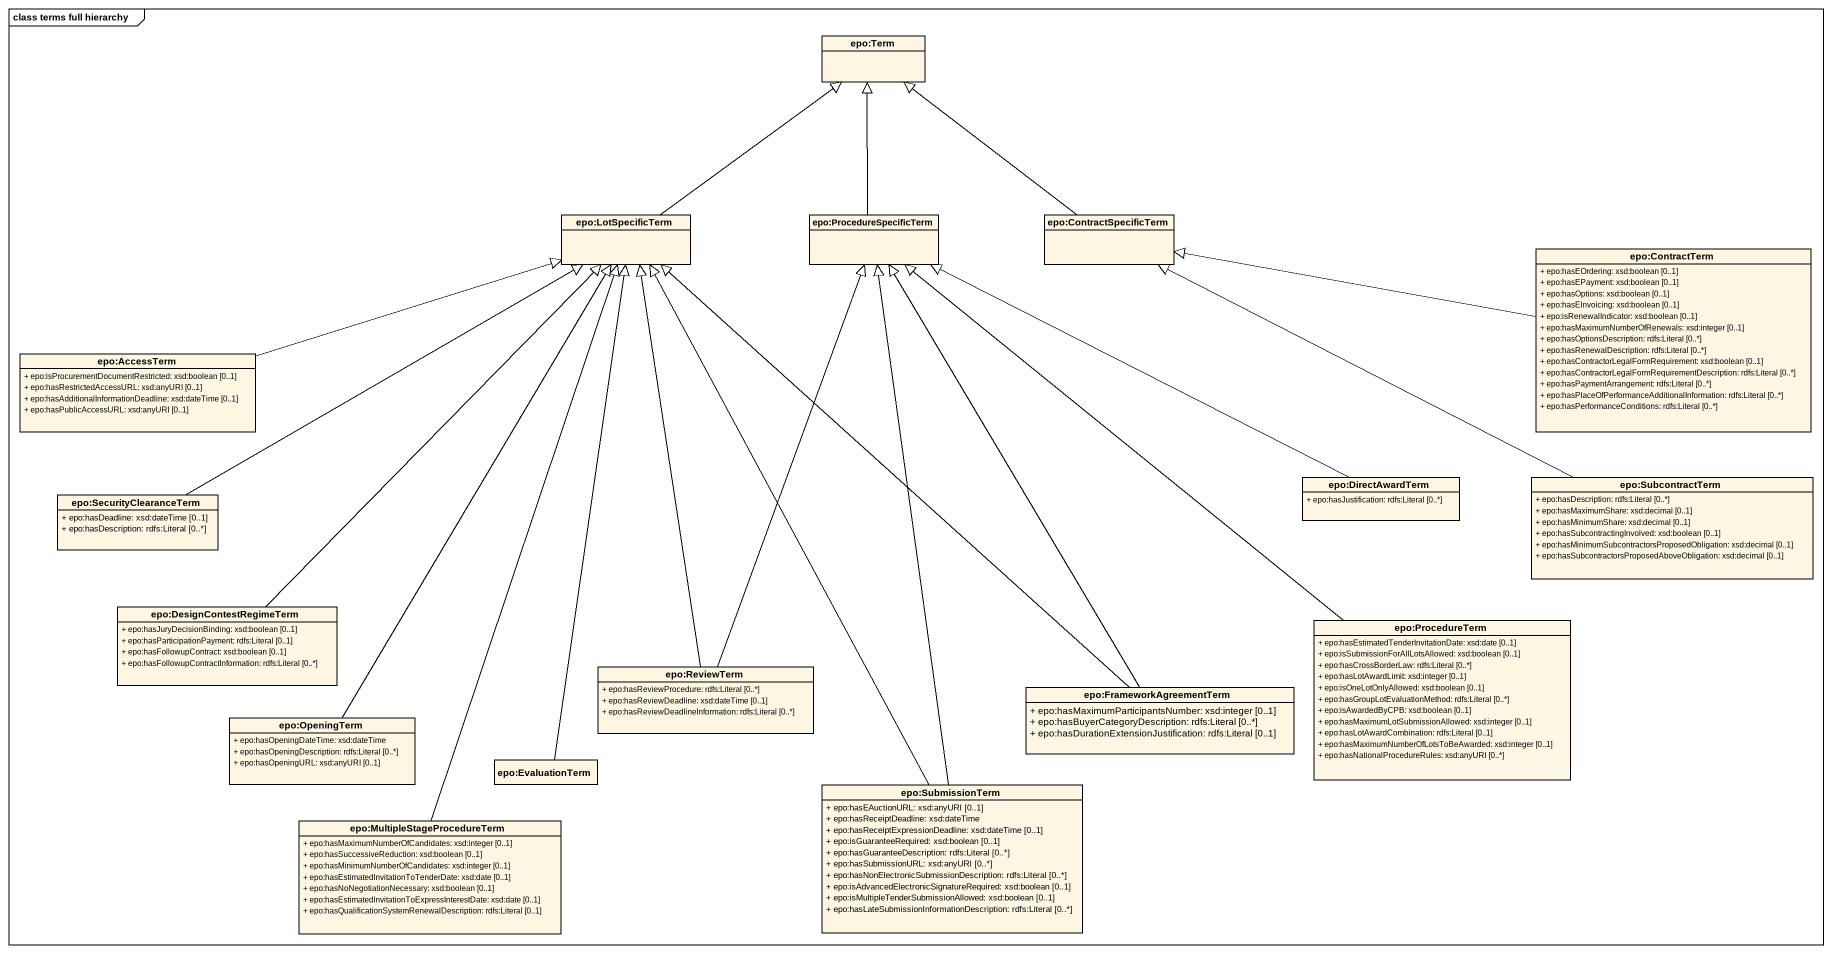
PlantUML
@startuml
mainframe class terms full hierarchy
hide circle
hide empty members
skinparam classAttributeIconSize 0
class "epo:Term" as epo_Term
class "epo:LotSpecificTerm" as epo_LotSpecificTerm
class "epo:ProcedureSpecificTerm" as epo_ProcedureSpecificTerm
class "epo:ContractSpecificTerm" as epo_ContractSpecificTerm
class "epo:ContractTerm" as epo_ContractTerm {
  + epo:hasEOrdering: xsd:boolean [0..1]
  + epo:hasEPayment: xsd:boolean [0..1]
  + epo:hasOptions: xsd:boolean [0..1]
  + epo:hasEInvoicing: xsd:boolean [0..1]
  + epo:isRenewalIndicator: xsd:boolean [0..1]
  + epo:hasMaximumNumberOfRenewals: xsd:integer [0..1]
  + epo:hasOptionsDescription: rdfs:Literal [0..*]
  + epo:hasRenewalDescription: rdfs:Literal [0..*]
  + epo:hasContractorLegalFormRequirement: xsd:boolean [0..1]
  + epo:hasContractorLegalFormRequirementDescription: rdfs:Literal [0..*]
  + epo:hasPaymentArrangement: rdfs:Literal [0..*]
  + epo:hasPlaceOfPerformanceAdditionalInformation: rdfs:Literal [0..*]
  + epo:hasPerformanceConditions: rdfs:Literal [0..*]
}
class "epo:AccessTerm" as epo_AccessTerm {
  + epo:isProcurementDocumentRestricted: xsd:boolean [0..1]
  + epo:hasRestrictedAccessURL: xsd:anyURI [0..1]
  + epo:hasAdditionalInformationDeadline: xsd:dateTime [0..1]
  + epo:hasPublicAccessURL: xsd:anyURI [0..1]
}
class "epo:SecurityClearanceTerm" as epo_SecurityClearanceTerm {
  + epo:hasDeadline: xsd:dateTime [0..1]
  + epo:hasDescription: rdfs:Literal [0..*]
}
class "epo:DirectAwardTerm" as epo_DirectAwardTerm {
  + epo:hasJustification: rdfs:Literal [0..*]
}
class "epo:SubcontractTerm" as epo_SubcontractTerm {
  + epo:hasDescription: rdfs:Literal [0..*]
  + epo:hasMaximumShare: xsd:decimal [0..1]
  + epo:hasMinimumShare: xsd:decimal [0..1]
  + epo:hasSubcontractingInvolved: xsd:boolean [0..1]
  + epo:hasMinimumSubcontractorsProposedObligation: xsd:decimal [0..1]
  + epo:hasSubcontractorsProposedAboveObligation: xsd:decimal [0..1]
}
class "epo:DesignContestRegimeTerm" as epo_DesignContestRegimeTerm {
  + epo:hasJuryDecisionBinding: xsd:boolean [0..1]
  + epo:hasParticipationPayment: rdfs:Literal [0..1]
  + epo:hasFollowupContract: xsd:boolean [0..1]
  + epo:hasFollowupContractInformation: rdfs:Literal [0..*]
}
class "epo:ProcedureTerm" as epo_ProcedureTerm {
  + epo:hasEstimatedTenderInvitationDate: xsd:date [0..1]
  + epo:isSubmissionForAllLotsAllowed: xsd:boolean [0..1]
  + epo:hasCrossBorderLaw: rdfs:Literal [0..*]
  + epo:hasLotAwardLimit: xsd:integer [0..1]
  + epo:isOneLotOnlyAllowed: xsd:boolean [0..1]
  + epo:hasGroupLotEvaluationMethod: rdfs:Literal [0..*]
  + epo:isAwardedByCPB: xsd:boolean [0..1]
  + epo:hasMaximumLotSubmissionAllowed: xsd:integer [0..1]
  + epo:hasLotAwardCombination: rdfs:Literal [0..1]
  + epo:hasMaximumNumberOfLotsToBeAwarded: xsd:integer [0..1]
  + epo:hasNationalProcedureRules: xsd:anyURI [0..*]
}
class "epo:ReviewTerm" as epo_ReviewTerm {
  + epo:hasReviewProcedure: rdfs:Literal [0..*]
  + epo:hasReviewDeadline: xsd:dateTime [0..1]
  + epo:hasReviewDeadlineInformation: rdfs:Literal [0..*]
}
class "epo:FrameworkAgreementTerm" as epo_FrameworkAgreementTerm {
  + epo:hasMaximumParticipantsNumber: xsd:integer [0..1]
  + epo:hasBuyerCategoryDescription: rdfs:Literal [0..*]
  + epo:hasDurationExtensionJustification: rdfs:Literal [0..1]
}
class "epo:OpeningTerm" as epo_OpeningTerm {
  + epo:hasOpeningDateTime: xsd:dateTime
  + epo:hasOpeningDescription: rdfs:Literal [0..*]
  + epo:hasOpeningURL: xsd:anyURI [0..1]
}
class "epo:EvaluationTerm" as epo_EvaluationTerm
class "epo:SubmissionTerm" as epo_SubmissionTerm {
  + epo:hasEAuctionURL: xsd:anyURI [0..1]
  + epo:hasReceiptDeadline: xsd:dateTime
  + epo:hasReceiptExpressionDeadline: xsd:dateTime [0..1]
  + epo:isGuaranteeRequired: xsd:boolean [0..1]
  + epo:hasGuaranteeDescription: rdfs:Literal [0..*]
  + epo:hasSubmissionURL: xsd:anyURI [0..*]
  + epo:hasNonElectronicSubmissionDescription: rdfs:Literal [0..*]
  + epo:isAdvancedElectronicSignatureRequired: xsd:boolean [0..1]
  + epo:isMultipleTenderSubmissionAllowed: xsd:boolean [0..1]
  + epo:hasLateSubmissionInformationDescription: rdfs:Literal [0..*]
}
class "epo:MultipleStageProcedureTerm" as epo_MultipleStageProcedureTe {
  + epo:hasMaximumNumberOfCandidates: xsd:integer [0..1]
  + epo:hasSuccessiveReduction: xsd:boolean [0..1]
  + epo:hasMinimumNumberOfCandidates: xsd:integer [0..1]
  + epo:hasEstimatedInvitationToTenderDate: xsd:date [0..1]
  + epo:hasNoNegotiationNecessary: xsd:boolean [0..1]
  + epo:hasEstimatedInvitationToExpressInterestDate: xsd:date [0..1]
  + epo:hasQualificationSystemRenewalDescription: rdfs:Literal [0..1]
}
epo_LotSpecificTerm -up-|> epo_Term
epo_ProcedureSpecificTerm -up-|> epo_Term
epo_ContractSpecificTerm -up-|> epo_Term
epo_ContractTerm -left-|> epo_ContractSpecificTerm
epo_AccessTerm -right-|> epo_LotSpecificTerm
epo_SecurityClearanceTerm -right-|> epo_LotSpecificTerm
epo_DirectAwardTerm -left-|> epo_ProcedureSpecificTerm
epo_SubcontractTerm -left-|> epo_ContractSpecificTerm
epo_DesignContestRegimeTerm -up-|> epo_LotSpecificTerm
epo_ProcedureTerm -up-|> epo_ProcedureSpecificTerm
epo_ReviewTerm -up-|> epo_LotSpecificTerm
epo_ReviewTerm -up-|> epo_ProcedureSpecificTerm
epo_FrameworkAgreementTerm -up-|> epo_LotSpecificTerm
epo_FrameworkAgreementTerm -up-|> epo_ProcedureSpecificTerm
epo_OpeningTerm -up-|> epo_LotSpecificTerm
epo_EvaluationTerm -up-|> epo_LotSpecificTerm
epo_SubmissionTerm -up-|> epo_LotSpecificTerm
epo_SubmissionTerm -up-|> epo_ProcedureSpecificTerm
epo_MultipleStageProcedureTe -up-|> epo_LotSpecificTerm
@enduml
